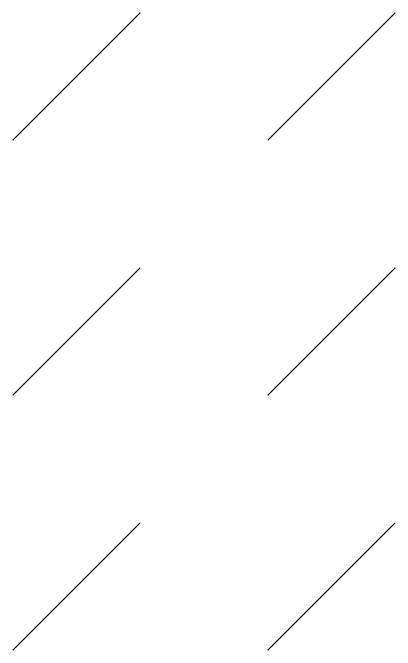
# Model space of a CAD drawing. Extents: x 0 to 21025, y 0 to 14850.
# Drawn here: x 7425 to 7822, y 3182 to 3845 of the extents above; entities that cross this region are included whole.
import ezdxf

# ---------------------------------------------------------------- set-up
doc = ezdxf.new("R2010")
doc.units = 0
doc.header["$LTSCALE"] = 175
doc.layers.get('0').update_dxf_attribs({"linetype": 'CONTINUOUS'})
doc.layers.add('SCHRAFFUR', color=2, linetype='CONTINUOUS')

# ---------------------------------------------------------------- blocks, each defined once
blk = doc.blocks.new('*X37')
at = {"color": 0}
for p, q in [((7424.621202, 3712.310601), (7557.203724, 3844.893123)), ((7689.786245, 3712.310601), (7822.368767, 3844.893123)), ((7424.621202, 3447.145558), (7557.203724, 3579.72808)), ((7689.786245, 3447.145558), (7822.368767, 3579.72808)), ((7424.621202, 3181.980515), (7557.203724, 3314.563037)), ((7689.786245, 3181.980515), (7822.368767, 3314.563037))]:
    blk.add_line(p, q, dxfattribs=at)

msp = doc.modelspace()

# ---------------------------------------------------------------- block references
at = {"layer": 'SCHRAFFUR'}
msp.add_blockref('*X37', (0, 0), dxfattribs=at)

doc.saveas('drawing.dxf')
